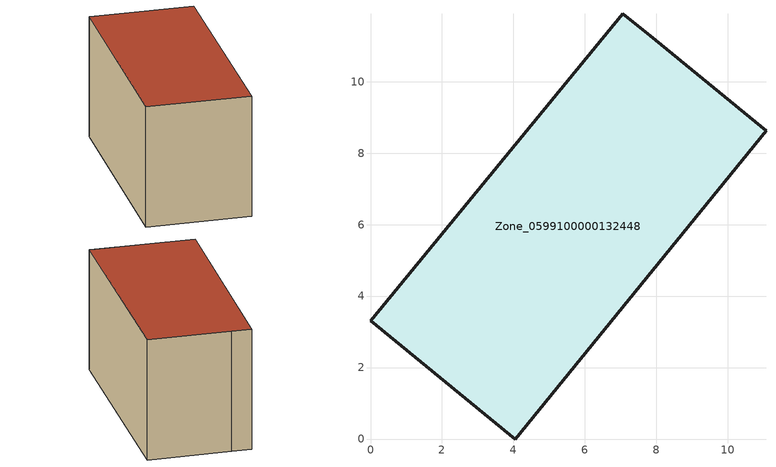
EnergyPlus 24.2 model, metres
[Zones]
Zone_0599100000132448
 floor ground (C_G): 4.05,0 0,3.32 7.05,11.89 7.83,11.29 11.06,8.63 z0
 wall outside (C_F): 4.05,0 11.06,8.63 7.83,11.29 7.05,11.89 0,3.32 4.05,0 z0:6.3
 roof outside (C_R): 0,3.32 4.05,0 11.06,8.63 7.83,11.29 7.05,11.89 z6.3
[BUILDING]
Pand.0599100000132448: North Axis=0; Terrain=City; Loads Convergence Tolerance Value=0.04; Temperature Convergence Tolerance Value=0.4; Solar Distribution=FullExterior; Maximum Number of Warmup Days=25; Minimum Number of Warmup Days=1
[Site:Location]
Rotterdam.The.Hague.AP_ZH_NLD Design_Conditions: Latitude=51.96; Longitude=4.45; Time Zone=1; Elevation=-4.5
[SITE:GROUNDTEMPERATURE:BUILDINGSURFACE]
18, 18, 18, 18, 18, 18, 18, 18, 18, 18, 18, 18
[MATERIAL] Thermal Absorptance=0.9; Solar Absorptance=0.7; Visible Absorptance=0.7
Name | Roughness | Thickness | Conductivity | Density | Specific Heat
G.TI.1946 | MediumSmooth | 0.15 | 1 | 540 | 1210
F.TI.1946 | Rough | 0.3 | 0.857143 | 1920 | 840
R.TI.1946 | MediumRough | 0.2 | 0.1 | 1500 | 1000
[CONSTRUCTION]
C_G: G.TI.1946
C_F: F.TI.1946
C_R: R.TI.1946
[ZONE]
Zone_0599100000132448: Type=1; Multiplier=1; Ceiling Height=Autocalculate; Volume=Autocalculate; Floor Area=autocalculate; Part of Total Floor Area=Yes
[ZONEINFILTRATION:DESIGNFLOWRATE]
Infil_Zone_0599100000132448: Zone or ZoneList or Space or SpaceList=Zone_0599100000132448; Schedule=AlwaysOn; Design Flow Rate Calculation Method=Flow/Area; Flow Rate per Floor Area=0.003; Constant Term Coefficient=1; Temperature Term Coefficient=0; Velocity Term Coefficient=0; Velocity Squared Term Coefficient=0
[HVACTEMPLATE:ZONE:IDEALLOADSAIRSYSTEM]
Zone_0599100000132448: Maximum Heating Supply Air Temperature=50; Minimum Cooling Supply Air Temperature=13; Maximum Heating Supply Air Humidity Ratio=0.0156; Minimum Cooling Supply Air Humidity Ratio=0.0077; Heating Limit=NoLimit; Cooling Limit=NoLimit; Dehumidification Control Type=ConstantSensibleHeatRatio; Cooling Sensible Heat Ratio=0.7; Dehumidification Setpoint=60; Humidification Control Type=None; Humidification Setpoint=30; Outdoor Air Method=None; Outdoor Air Flow Rate per Person=0.00944; Outdoor Air Flow Rate per Zone Floor Area=0; Outdoor Air Flow Rate per Zone=0; Demand Controlled Ventilation Type=None; Outdoor Air Economizer Type=NoEconomizer; Heat Recovery Type=None; Sensible Heat Recovery Effectiveness=0.7; Latent Heat Recovery Effectiveness=0.65
[ZONECONTROL:THERMOSTAT]
ThermostatControl_Zone_0599100000132448: Zone or ZoneList=Zone_0599100000132448; Control Type Schedule=DualSetpointControlType; Control 1=Thermostat_Zone_0599100000132448; Temperature Difference Between Cutout And Setpoint=0
[THERMOSTATSETPOINT:DUALSETPOINT]
Thermostat_Zone_0599100000132448: Heating Setpoint Temperature Schedule=HeatingSetpoint_Zone_0599100000132448; Cooling Setpoint Temperature Schedule=CoolingSetpoint_Zone_0599100000132448
[SCHEDULE:COMPACT]
HeatingSetpoint_Zone_0599100000132448: Through: 12/31, For: AllDays, Until: 24:00, 21
CoolingSetpoint_Zone_0599100000132448: Through: 12/31, For: AllDays, Until: 24:00, 24
DualSetpointControlType: Through: 12/31, For: AllDays, Until: 24:00, 4
AlwaysOn: Through: 12/31, For: AllDays, Until: 24:00, 1
